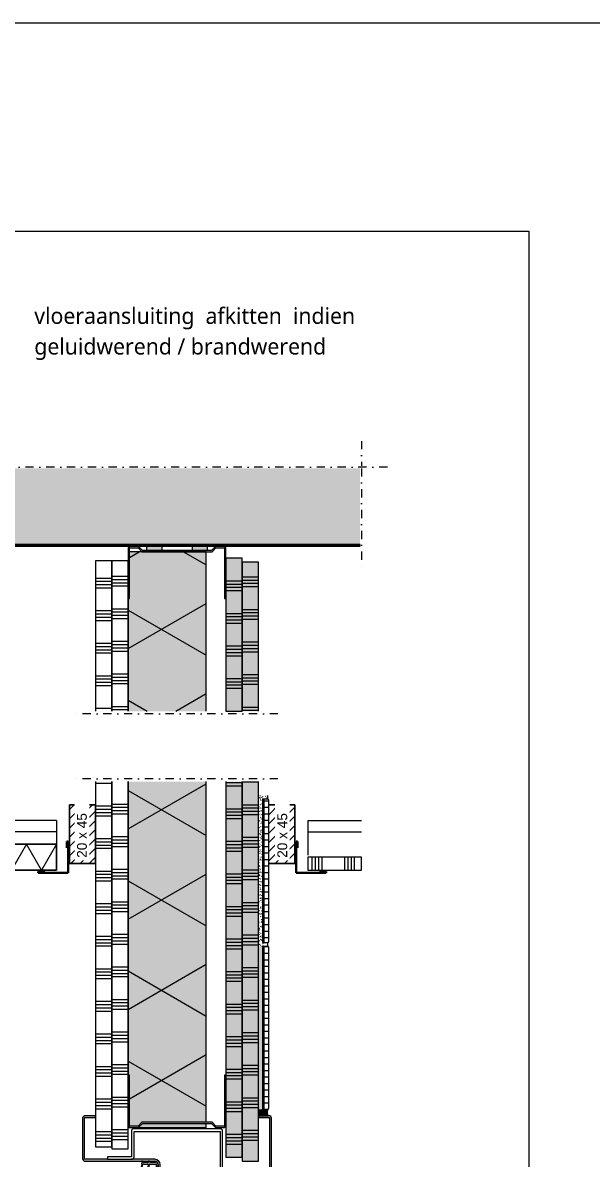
# Model space of a CAD drawing. Header units: millimetres. Extents: x -15087 to -10887, y 4459 to 7429.
# Drawn here: x -13426 to -12988, y 6556 to 7429 of the extents above; entities that cross this region are included whole.
import ezdxf

# ---------------------------------------------------------------- set-up
doc = ezdxf.new("R2010")
doc.units = ezdxf.units.MM
doc.linetypes.add('Dash dot', pattern=[15.875, 6.35, -4.7625, 0, -4.7625])
for name, color, linetype, lineweight in [('A-ANNO-NOTE', 131, 'Continuous', 18), ('A-DETL', 90, 'Continuous', 13), ('A-DETL-GENF', 92, 'Continuous', 18), ('G-ANNO-TEXT', 231, 'Continuous', 13)]:
    doc.layers.add(name, color=color, linetype=linetype, lineweight=lineweight)
doc.styles.add('Arial', font='arial.ttf', dxfattribs={"height": 7.5})
doc.styles.add('Segoe UI_3', font='segoeui.ttf', dxfattribs={"height": 12.5})
pattern_1 = [(117, (6720.847, 13244.68), (-3.0474614, 3.77829049), [0.16764, -7.982, 0.16764, -4.432, -1]), (117, (6720.847, 13244.68), (-3.0474614, 3.77829049), [-12.75, 0.16764, -0.83236]), (148, (6720.847, 13244.68), (-4.55814772, 1.66906841), [0.16764, -7.932, 0.16764, -8.032, -1]), (148, (6720.847, 13244.68), (-4.55814772, 1.66906841), [-16.3, 0.16764, -0.83236]), (171, (6720.847, 13244.68), (-4.84795408, -0.24462463), [0.16764, -7.832, 0.16764, -4.362, -1]), (171, (6720.847, 13244.68), (-4.84795408, -0.24462463), [-12.53, 0.16764, -0.83236])]
pattern_2 = [(117, (6833.847, 13244.68), (-3.0474614, 3.77829049), [0.16764, -7.982, 0.16764, -4.432, -1]), (117, (6833.847, 13244.68), (-3.0474614, 3.77829049), [-12.75, 0.16764, -0.83236]), (148, (6833.847, 13244.68), (-4.55814772, 1.66906841), [0.16764, -7.932, 0.16764, -8.032, -1]), (148, (6833.847, 13244.68), (-4.55814772, 1.66906841), [-16.3, 0.16764, -0.83236]), (171, (6833.847, 13244.68), (-4.84795408, -0.24462463), [0.16764, -7.832, 0.16764, -4.362, -1]), (171, (6833.847, 13244.68), (-4.84795408, -0.24462463), [-12.53, 0.16764, -0.83236])]

# ---------------------------------------------------------------- blocks, each defined once
blk = doc.blocks.new('42 isolatie - Type 1-V4-32_2 Binnenkozijnen - Staal')
at = {"layer": 'A-DETL-GENF'}
h = blk.add_hatch(color=256, dxfattribs=at)
h.paths.add_polyline_path([(442.24, 60.8), (439.24, 60.8), (439.24, 11.8), (442.24, 8.8), (442.24, 47.89)])
h.paths.add_polyline_path([(442.24, 1.8), (441.24, 0.8), (442.24, 0.8)])
h.paths.add_polyline_path([(441.24, 8.39), (438.24, 11.39), (438.24, 60.8), (176.65, 60.8), (176.65, 0.8), (402.24, 0.8), (402.24, 1.8), (441.24, 1.8)])
h.paths.add_polyline_path([(122.65, 60.8), (0.28, 60.8), (0.28, 1.8), (36.17, 1.8), (36.17, 0.8), (122.65, 0.8)])
at = {"layer": 'A-DETL-GENF', "lineweight": 13}
h = blk.add_hatch(dxfattribs=at)
h.set_pattern_fill('FP_5', color=256, style=0, pattern_type=2)
h.set_pattern_definition([(60, (0, 60.8), (-51.9615, 30), []), (120, (0, 60.8), (-51.9615, -30), [])])
h.paths.add_polyline_path([(442.24, 60.8), (439.24, 60.8), (439.24, 11.8), (442.24, 8.8), (442.24, 47.89)])
h.paths.add_polyline_path([(442.24, 1.8), (441.24, 0.8), (442.24, 0.8)])
h.paths.add_polyline_path([(441.24, 8.39), (438.24, 11.39), (438.24, 60.8), (176.65, 60.8), (176.65, 0.8), (402.24, 0.8), (402.24, 1.8), (441.24, 1.8)])
h.paths.add_polyline_path([(122.65, 60.8), (0.28, 60.8), (0.28, 1.8), (36.17, 1.8), (36.17, 0.8), (122.65, 0.8)])
at = {"layer": 'A-DETL-GENF'}
for p, q in [((122.65, 60.8), (0.28, 60.8)), ((0.28, 60.8), (0.28, 1.8)), ((122.65, 60.8), (0.28, 60.8)), ((0.28, 60.8), (0.28, 1.8)), ((438.24, 60.8), (176.65, 60.8)), ((438.24, 60.8), (176.65, 60.8)), ((442.24, 60.8), (439.24, 60.8)), ((442.24, 60.8), (439.24, 60.8)), ((442.24, 8.8), (442.24, 60.8)), ((442.24, 8.8), (442.24, 60.8)), ((0.28, 0.8), (7.24, 0.8)), ((0.28, 0.8), (7.24, 0.8)), ((7.24, 0.8), (36.17, 0.8)), ((36.17, 0.8), (122.65, 0.8)), ((176.65, 0.8), (402.24, 0.8)), ((402.24, 0.8), (441.24, 0.8)), ((441.24, 0.8), (442.24, 0.8)), ((442.24, 0.8), (442.24, 1.8)), ((442.24, 0.8), (442.24, 1.8))]:
    blk.add_line(p, q, dxfattribs=at)
blk = doc.blocks.new('40  gipsplaat - vochtbestendig D12_5-2957644-32_2 Binnenkozijnen - Staal')
at = {"layer": 'A-DETL-GENF'}
h = blk.add_hatch(color=256, dxfattribs=at)
h.paths.add_polyline_path([(460, 9.65), (460, 12.5), (171.48, 12.5), (171.48, 0), (460, 0)])
h.paths.add_polyline_path([(117.48, 12.5), (0, 12.5), (0, 0), (117.48, 0)])
at = {"layer": 'A-DETL-GENF', "lineweight": 13}
h = blk.add_hatch(dxfattribs=at)
h.set_pattern_fill('FP_10', color=256, style=0, pattern_type=2)
h.set_pattern_definition([(90, (7007.42, 13269.68), (-25, 1e-15), []), (90, (7004.92, 13269.68), (-25, 1e-15), []), (90, (7002.42, 13269.68), (-25, 1e-15), []), (90, (6999.92, 13269.68), (-25, 1e-15), [])])
h.paths.add_polyline_path([(460, 9.65), (460, 12.5), (171.48, 12.5), (171.48, 0), (460, 0)])
h.paths.add_polyline_path([(117.48, 12.5), (0, 12.5), (0, 0), (117.48, 0)])
at = {"layer": 'A-DETL-GENF'}
for p, q in [((3.07, 12.5), (0, 12.5)), ((0, 12.5), (0, 0)), ((3.07, 12.5), (0, 12.5)), ((0, 12.5), (0, 0)), ((117.48, 12.5), (3.07, 12.5)), ((460, 12.5), (171.48, 12.5)), ((460, 0), (460, 12.5)), ((460, 0), (460, 12.5)), ((0, 0), (31, 0)), ((31, 0), (117.48, 0)), ((31, 0), (117.48, 0)), ((171.48, 0), (397.07, 0)), ((171.48, 0), (397.07, 0)), ((397.07, 0), (436.07, 0)), ((436.07, 0), (460, 0)), ((436.07, 0), (460, 0))]:
    blk.add_line(p, q, dxfattribs=at)
blk = doc.blocks.new('40  gipsplaat - vochtbestendig D12_5-V5-32_2 Binnenkozijnen - Staal')
at = {"layer": 'A-DETL-GENF'}
h = blk.add_hatch(color=256, dxfattribs=at)
h.paths.add_polyline_path([(460, 12.5), (168.41, 12.5), (168.41, 0), (460, 0)])
h.paths.add_polyline_path([(114.41, 12.5), (0, 12.5), (0, 0), (114.41, 0)])
at = {"layer": 'A-DETL-GENF', "lineweight": 13}
h = blk.add_hatch(dxfattribs=at)
h.set_pattern_fill('FP_11', color=256, style=0, pattern_type=2)
h.set_pattern_definition([(90, (7004.347, 13257.18), (-25, 1e-15), []), (90, (7001.847, 13257.18), (-25, 1e-15), []), (90, (6999.347, 13257.18), (-25, 1e-15), []), (90, (6996.847, 13257.18), (-25, 1e-15), [])])
h.paths.add_polyline_path([(460, 12.5), (168.41, 12.5), (168.41, 0), (460, 0)])
h.paths.add_polyline_path([(114.41, 12.5), (0, 12.5), (0, 0), (114.41, 0)])
at = {"layer": 'A-DETL-GENF'}
for p, q in [((114.41, 12.5), (0, 12.5)), ((0, 12.5), (0, 0)), ((114.41, 12.5), (0, 12.5)), ((0, 12.5), (0, 0)), ((179, 12.5), (168.41, 12.5)), ((179, 12.5), (168.41, 12.5)), ((426.5, 12.5), (179, 12.5)), ((460, 12.5), (426.5, 12.5)), ((460, 12.5), (426.5, 12.5)), ((460, 0), (460, 12.5)), ((460, 0), (460, 12.5)), ((0, 0), (114.41, 0)), ((0, 0), (114.41, 0)), ((168.41, 0), (460, 0)), ((168.41, 0), (460, 0))]:
    blk.add_line(p, q, dxfattribs=at)
blk = doc.blocks.new('40  gipsplaat - D12_5-V6-32_2 Binnenkozijnen - Staal')
at = {"layer": 'A-DETL-GENF', "lineweight": 13}
h = blk.add_hatch(dxfattribs=at)
h.set_pattern_fill('FP_12', color=256, style=0, pattern_type=2)
h.set_pattern_definition([(270, (-6553.87, -13344.68), (25, 1e-15), []), (270, (-6551.37, -13344.68), (25, 1e-15), []), (270, (-6548.87, -13344.68), (25, 1e-15), []), (270, (-6546.37, -13344.68), (25, 1e-15), [])])
h.paths.add_polyline_path([(0, 0), (282.07, 0), (282.07, 12.5), (0, 12.5)])
h.paths.add_polyline_path([(336.07, 12.5), (336.07, 0), (451.48, 0), (451.48, 12.5), (400.74, 12.5)])
at = {"layer": 'A-DETL-GENF'}
for p, q in [((1.44, 12.5), (0, 12.5)), ((0, 12.5), (0, 0)), ((1.44, 12.5), (0, 12.5)), ((0, 12.5), (0, 0)), ((282.07, 12.5), (1.44, 12.5)), ((451.48, 12.5), (336.07, 12.5)), ((451.48, 0), (451.48, 12.5)), ((451.48, 0), (451.48, 12.5)), ((0, 0), (17.48, 0)), ((0, 0), (17.48, 0)), ((17.48, 0), (56.48, 0)), ((56.48, 0), (282.07, 0)), ((56.48, 0), (282.07, 0)), ((336.07, 0), (422.55, 0)), ((336.07, 0), (422.55, 0)), ((422.55, 0), (451.48, 0))]:
    blk.add_line(p, q, dxfattribs=at)
blk = doc.blocks.new('40  gipsplaat - D12_5-V7-32_2 Binnenkozijnen - Staal')
at = {"layer": 'A-DETL-GENF', "lineweight": 13}
h = blk.add_hatch(dxfattribs=at)
h.set_pattern_fill('FP_13', color=256, style=0, pattern_type=2)
h.set_pattern_definition([(270, (-6555.31, -13357.18), (25, 1e-15), []), (270, (-6552.81, -13357.18), (25, 1e-15), []), (270, (-6550.31, -13357.18), (25, 1e-15), []), (270, (-6547.81, -13357.18), (25, 1e-15), [])])
h.paths.add_polyline_path([(0, 0), (280.63, 0), (280.63, 12.5), (0, 12.5)])
h.paths.add_polyline_path([(334.63, 12.5), (334.63, 0), (450.04, 0), (450.04, 12.5), (399.3, 12.5)])
at = {"layer": 'A-DETL-GENF'}
for p, q in [((22.54, 12.5), (0, 12.5)), ((0, 12.5), (0, 0)), ((22.54, 12.5), (0, 12.5)), ((0, 12.5), (0, 0)), ((24.04, 12.5), (22.54, 12.5)), ((217.63, 12.5), (24.04, 12.5)), ((217.63, 12.5), (24.04, 12.5)), ((262.63, 12.5), (217.63, 12.5)), ((280.63, 12.5), (262.63, 12.5)), ((280.63, 12.5), (262.63, 12.5)), ((450.04, 12.5), (334.63, 12.5)), ((450.04, 12.5), (334.63, 12.5)), ((450.04, 0), (450.04, 12.5)), ((450.04, 0), (450.04, 12.5)), ((0, 0), (280.63, 0)), ((0, 0), (280.63, 0)), ((334.63, 0), (450.04, 0)), ((334.63, 0), (450.04, 0))]:
    blk.add_line(p, q, dxfattribs=at)
blk = doc.blocks.new('22 metalstud profiel - 75 mm hor-2069737-32_2 Binnenkozijnen - Staal')
at = {"layer": 'A-DETL-GENF'}
for points in [[(-36.5, -40), (-36.5, -1), (-29.91, -1), (-26.91, -4), (26.91, -4), (29.91, -1), (36.5, -1), (36.5, -40), (37.5, -40), (37.5, -1), (36.5, 0), (29.5, 0), (26.5, -3), (-26.5, -3), (-29.5, 0), (-36.5, 0), (-37.5, -1), (-37.5, -40)], [(-11.5, -3), (-11.5, 1), (-23.5, 1), (-23.5, -3)], [(23.5, -3), (23.5, 1), (11.5, 1), (11.5, -3)]]:
    blk.add_hatch(color=256, dxfattribs=at).paths.add_polyline_path(points)
for p, q in [((-36.5, 0), (-37.5, -1)), ((-29.5, 0), (-36.5, 0)), ((-26.5, -3), (-29.5, 0)), ((-23.5, 1), (-23.5, -3)), ((-11.5, -3), (-11.5, 1)), ((11.5, 1), (11.5, -3)), ((23.5, -3), (23.5, 1)), ((29.5, 0), (26.5, -3)), ((36.5, 0), (29.5, 0)), ((37.5, -1), (36.5, 0)), ((-37.5, -1), (-37.5, -40)), ((-36.5, -40), (-36.5, -1)), ((-36.5, -1), (-29.91, -1)), ((-29.91, -1), (-26.91, -4)), ((-26.91, -4), (26.91, -4)), ((26.5, -3), (-26.5, -3)), ((26.91, -4), (29.91, -1)), ((29.91, -1), (36.5, -1)), ((36.5, -1), (36.5, -40)), ((37.5, -40), (37.5, -1)), ((-37.5, -40), (-36.5, -40)), ((36.5, -40), (37.5, -40)), ((37.5, -40), (36.5, -40))]:
    blk.add_line(p, q, dxfattribs=at)
blk = doc.blocks.new('22 metalstud profiel - 75 mm hor-4394540-32_2 Binnenkozijnen - Staal')
at = {"layer": 'A-DETL-GENF'}
blk.add_hatch(color=256, dxfattribs=at).paths.add_polyline_path([(-29.5, 0), (-26.5, 3), (26.5, 3), (29.5, 0), (36.5, 0), (37.5, 1), (37.5, 40), (36.5, 40), (36.5, 1), (29.91, 1), (26.91, 4), (-26.91, 4), (-29.91, 1), (-36.5, 1), (-36.5, 40), (-37.5, 40), (-37.5, 1), (-36.5, 0)])
for p, q in [((-36.5, 40), (-37.5, 40)), ((-37.5, 40), (-37.5, 1)), ((-36.5, 1), (-36.5, 40)), ((36.5, 40), (36.5, 1)), ((37.5, 40), (36.5, 40)), ((37.5, 40), (36.5, 40)), ((37.5, 1), (37.5, 40)), ((-37.5, 1), (-36.5, 0)), ((-29.91, 1), (-36.5, 1)), ((-26.91, 4), (-29.91, 1)), ((-29.5, 0), (-26.5, 3)), ((26.91, 4), (-26.91, 4)), ((-26.5, 3), (26.5, 3)), ((26.5, 3), (29.5, 0)), ((29.91, 1), (26.91, 4)), ((36.5, 1), (29.91, 1)), ((36.5, 0), (37.5, 1)), ((-36.5, 0), (-29.5, 0)), ((29.5, 0), (36.5, 0))]:
    blk.add_line(p, q, dxfattribs=at)
blk = doc.blocks.new('23 vloerweergave - 23 DI vloerweergave s e-2127734-32_2 Binnenkozijnen - Staal')
at = {"layer": 'A-DETL-GENF', "linetype": 'Dash dot'}
blk.add_hatch(color=256, dxfattribs=at).paths.add_polyline_path([(149, 0), (149, 59), (-149, 59), (-149, 0)])
for p, q in [((-150, 80), (-150, -14.58)), ((150, 80), (150, 61)), ((-151, 60), (-170, 60)), ((170, 60), (-149, 60)), ((150, 59), (150, -20)), ((-150, -15), (-150, -20))]:
    blk.add_line(p, q, dxfattribs=at)
at = {"layer": 'A-DETL-GENF', "lineweight": 50}
blk.add_line((-149, 0), (149, 0), dxfattribs=at)
blk = doc.blocks.new('00 afbreeklijn 2 s l - breed 50-2324431-32_2 Binnenkozijnen - Staal')
at = {"layer": 'A-DETL-GENF', "linetype": 'Dash dot'}
for p, q in [((140, 50), (-15, 50)), ((140, 0), (-15, 0))]:
    blk.add_line(p, q, dxfattribs=at)
blk = doc.blocks.new('32 stalen kozijn kierdichting - 50x125 sp 15x48-V12-32_2 Binnenkozijnen - Staal')
at = {"layer": 'A-DETL-GENF', "lineweight": 13}
blk.add_hatch(color=256, dxfattribs=at).paths.add_polyline_path([(50, 70.5), (49.93, 71.02), (49.73, 71.5), (49.41, 71.91), (49, 72.23), (48.52, 72.43), (48, 72.5), (2, 72.5), (1.48, 72.43), (1, 72.23), (0.59, 71.91), (0.27, 71.5), (0.07, 71.02), (0, 70.5), (0, 62.5), (1.5, 62.5), (1.5, 71), (48.5, 71), (48.5, -23), (45.79, -23), (46.72, -17.71), (46.77, -16.71), (46.57, -15.73), (46.14, -14.83), (45.5, -14.07), (44.69, -13.49), (43.76, -13.12), (42.77, -13), (37.49, -13), (36.46, -13.14), (35.4, -13.61), (34.67, -14.17), (34.04, -15), (33.64, -15.96), (33.5, -17), (33.5, -71), (1.5, -71), (1.5, -62.5), (0, -62.5), (0, -70.5), (0.07, -71.02), (0.27, -71.5), (0.59, -71.91), (1, -72.23), (1.48, -72.43), (2, -72.5), (33, -72.5), (33.52, -72.43), (34, -72.23), (34.41, -71.91), (34.73, -71.5), (34.93, -71.02), (35, -70.5), (35.03, -16.82), (35.13, -16.26), (35.4, -15.68), (35.8, -15.19), (36.3, -14.82), (36.88, -14.59), (37.53, -14.5), (42.79, -14.5), (43.41, -14.58), (43.98, -14.8), (44.49, -15.17), (44.89, -15.64), (45.15, -16.2), (45.27, -16.88), (45.25, -17.43), (44.41, -22.15), (44.43, -22.85), (44.49, -23.14), (44.7, -23.59), (45.02, -23.97), (45.57, -24.31), (46.02, -24.45), (46.38, -24.5), (48.02, -24.5), (48.52, -24.43), (49, -24.23), (49.41, -23.91), (49.73, -23.5), (49.93, -23.02), (50, -22.5), (50, 9.59)])
h = blk.add_hatch(color=256, dxfattribs=at)
h.paths.add_polyline_path([(48.96, -24.93), (48.89, -24.5), (47.83, -24.5), (47.24, -24.68), (46.62, -24.72), (45.89, -24.55), (45.46, -24.35), (44.97, -23.96), (44.6, -23.47), (44.35, -22.9), (44.07, -16.81), (44.85, -17.07), (45.14, -16.95), (45.21, -16.8), (45.21, -16.72), (45.05, -16.46), (41.39, -15.03), (37.5, -14.59), (36.88, -14.67), (36.3, -14.9), (35.8, -15.27), (35.4, -15.75), (35.13, -16.31), (35.01, -16.92), (36.07, -16.57), (36.07, -20.44), (35.04, -21.23), (35.04, -22.03), (36.07, -22.05), (36.07, -25.42), (35, -26.23), (35, -27.23), (35.6, -26.96), (36.25, -26.85), (36.91, -26.91), (44.03, -28.5), (45.48, -28.5), (46.41, -28.2), (47.25, -27.72), (47.97, -27.06), (48.54, -26.26), (48.93, -25.37)])
h.paths.add_polyline_path([(47.51, -26.01), (47.46, -26.18), (46.91, -26.83), (46.21, -27.32), (45.41, -27.61), (44.56, -27.69), (37.43, -26.09), (37.2, -25.82), (37.12, -25.48), (37.14, -22.53), (37.27, -22.28), (37.49, -22.13), (37.77, -22.1), (43.24, -22.85), (43.42, -23.59), (43.76, -24.27), (44.25, -24.85), (44.87, -25.3), (45.57, -25.59), (46.33, -25.71), (47.27, -25.65), (47.42, -25.75), (47.51, -25.91)])
h.paths.add_polyline_path([(43.25, -21.26), (43.2, -21.5), (43.04, -21.68), (42.81, -21.77), (42.69, -21.77), (37.47, -21.04), (37.26, -20.88), (37.14, -20.65), (37.12, -20.52), (37.14, -16.18), (37.27, -15.96), (37.49, -15.83), (37.62, -15.81), (40.1, -15.91), (42.71, -16.49), (42.98, -16.75), (43.09, -17.11)])
at = {"layer": 'A-DETL-GENF'}
for p, q in [((0, 70.5), (0, 70)), ((1.5, 62.5), (1.5, 71)), ((1.5, 71), (48.5, 71)), ((48, 72.5), (2, 72.5)), ((48.5, 71), (48.5, 52.5)), ((50, -22.5), (50, 70.5)), ((0, 62.5), (1.5, 62.5)), ((48.5, 35), (48.5, -23)), ((33.5, -17), (33.5, -35)), ((35, -21.23), (35, -17.03)), ((42.77, -13), (37.5, -13)), ((37.53, -14.5), (42.79, -14.5)), ((45.25, -17.43), (44.41, -22.15)), ((35, -26.23), (35, -22.03)), ((45.79, -23), (46.72, -17.71)), ((48.5, -23), (45.79, -23)), ((46.38, -24.5), (47.83, -24.5)), ((35, -70.5), (35, -27.23)), ((44.03, -28.5), (45.48, -28.5)), ((33.5, -53.48), (33.5, -71)), ((1.5, -62.5), (0, -62.5)), ((0, -62.5), (0, -70.5)), ((1.5, -71), (1.5, -62.5)), ((33.5, -71), (1.5, -71)), ((2, -72.5), (33, -72.5))]:
    blk.add_line(p, q, dxfattribs=at)
at = {"layer": 'A-DETL-GENF', "lineweight": 13}
for p, q in [((48.5, 52.5), (46.5, 52.5)), ((46.5, 52.5), (46.5, 35)), ((48.5, 35), (48.5, 52.5)), ((46.5, 35), (12, 35)), ((10, 33), (10, -33)), ((12.03, -33), (12.03, 33)), ((12.03, 33), (46.5, 33)), ((35.01, -16.92), (36.07, -16.57)), ((36.07, -16.57), (36.07, -20.44)), ((37.12, -20.52), (37.12, -16.31)), ((43.09, -17.11), (43.25, -21.26)), ((44.35, -22.9), (44.07, -16.81)), ((44.07, -16.81), (44.85, -17.07)), ((36.07, -25.42), (35, -26.23)), ((36.07, -20.44), (35.04, -21.23)), ((35.04, -21.23), (35.04, -22.03)), ((35.04, -22.03), (36.07, -22.05)), ((36.07, -22.05), (36.07, -25.42)), ((37.12, -25.48), (37.12, -22.66)), ((44.56, -27.69), (37.58, -26.17)), ((42.69, -21.77), (37.6, -21.07)), ((37.77, -22.1), (43.24, -22.85)), ((48.89, -24.5), (47.83, -24.5)), ((31.5, -33), (12.03, -33)), ((35, -26.23), (35, -27.23)), ((36.91, -26.91), (44.03, -28.5)), ((12, -35), (31.5, -35)), ((31.5, -35), (31.5, -53.48)), ((33.5, -53.48), (33.5, -35)), ((31.5, -53.48), (33.5, -53.48))]:
    blk.add_line(p, q, dxfattribs=at)
at = {"layer": 'A-DETL-GENF'}
for centre, radius, start, end in [((2, 70.5), 2, 90, 180), ((48, 70.5), 2, 360, 90), ((37.5, -17), 4, 90, 180), ((37.53, -17.03), 2.53, 177.44164, 180), ((37.53, -17.12), 2.53, 90.7459, 175.47521), ((37.53, -17.03), 2.53, 90, 165), ((42.77, -17.01), 4.01, 350, 90), ((42.79, -17), 2.5, 350, 90), ((46.38, -22.5), 2, 170, 198.57143), ((46.38, -22.5), 2, 227.14286, 270), ((48, -22.5), 2, 270, 360), ((2, -70.5), 2, 180, 270), ((33, -70.5), 2, 270, 0)]:
    blk.add_arc(centre, radius, start, end, dxfattribs=at)
at = {"layer": 'A-DETL-GENF', "lineweight": 13}
for centre, radius, start, end in [((12, 33), 2, 90, 180), ((46.5, 35), 2, 270, 360), ((37.62, -16.31), 0.5, 90.13868, 180), ((37.7, -29.84), 15.27, 61.21745, 90.7459), ((38.25, -31.05), 15.26, 73.67048, 92.37246), ((42.33, -17.14), 0.763, 2.23949, 73.67048), ((44.89, -16.74), 0.329, 263.93702, 60.45347), ((37.68, -20.52), 0.559, 180, 262.06047), ((37.69, -22.66), 0.569, 82.18503, 180), ((37.87, -25.48), 0.75, 180, 247.12319), ((42.76, -21.28), 0.49, 261.3413, 2.23949), ((46.44, -22.49), 3.21, 186.43337, 281.65663), ((46.79, -22.19), 2.53, 196.2464, 294.40165), ((44.7, -24.42), 3.28, 267.50726, 327.38116), ((44.56, -24.03), 4.57, 281.58473, 342.92959), ((47.16, -25.99), 0.356, 327.38116, 101.65663), ((47.28, -25), 1.69, 347.30521, 17.18047), ((12, -33), 2, 180, 270), ((31.5, -35), 2, 360, 90), ((36.35, -29.48), 2.63, 77.76858, 120.96171)]:
    blk.add_arc(centre, radius, start, end, dxfattribs=at)
blk = doc.blocks.new('45 verlaagd plafond - gipsvinyl-2844613-32_2 Binnenkozijnen - Staal')
at = {"layer": 'A-DETL-GENF', "lineweight": 13}
h = blk.add_hatch(dxfattribs=at)
h.set_pattern_fill('FP_24', color=256, style=0, pattern_type=2)
h.set_pattern_definition([(45, (13236.68, -6777.94), (-3.5355339, 3.5355339), [])])
h.paths.add_polyline_path([(20, 5), (20, 50), (0, 50), (0, 5)])
h = blk.add_hatch(dxfattribs=at)
h.set_pattern_fill('FP_25', color=256, style=0, pattern_type=2)
h.set_pattern_definition([(90, (13246.68, -6777.94), (-25, 1e-15), []), (90, (13249.18, -6777.94), (-25, 1e-15), []), (90, (13251.68, -6777.94), (-25, 1e-15), []), (90, (13254.18, -6777.94), (-25, 1e-15), [])])
h.paths.add_polyline_path([(71, 0), (71, 10), (30, 10), (30, 0)])
at = {"layer": 'A-DETL-GENF', "lineweight": 25}
for p, q in [((20, 50), (0, 50)), ((20, 5), (20, 50)), ((0, 5), (20, 5))]:
    blk.add_line(p, q, dxfattribs=at)
at = {"layer": 'A-DETL-GENF', "lineweight": 13}
for p, q in [((30, 38), (71, 38)), ((30, 38), (30, 11.48)), ((30, 29.48), (71, 29.48))]:
    blk.add_line(p, q, dxfattribs=at)
at = {"layer": 'A-DETL-GENF', "lineweight": 35}
for p, q in [((21, 22), (21, -2)), ((21, 22), (21.99, 22)), ((21.99, 22), (21.99, 17)), ((21, -2), (44, -2)), ((44, -1.01), (39, -1.01)), ((44, -2), (44, -1.01))]:
    blk.add_line(p, q, dxfattribs=at)
at = {"layer": 'A-DETL-GENF'}
for p, q in [((71, 10), (30, 10)), ((30, 10), (30, 0)), ((71, 0), (71, 10)), ((30, 0), (71, 0))]:
    blk.add_line(p, q, dxfattribs=at)
blk = doc.blocks.new('45 verlaagd plafond - minerale wol-V13-32_2 Binnenkozijnen - Staal')
at = {"layer": 'A-DETL-GENF', "lineweight": 13}
h = blk.add_hatch(dxfattribs=at)
h.set_pattern_fill('FP_26', color=256, style=0, pattern_type=2)
h.set_pattern_definition([(225, (-13369.68, 6777.94), (3.5355339, -3.5355339), [])])
h.paths.add_polyline_path([(3.02, -5), (0, -5), (0, -50), (20, -50), (20, -5)])
at = {"layer": 'A-DETL-GENF', "lineweight": 35}
for p, q in [((21, -22), (21, 2)), ((21, 2), (44, 2)), ((44, 1.01), (39, 1.01)), ((44, 2), (44, 1.01)), ((21.99, -22), (21.99, -17)), ((21, -22), (21.99, -22))]:
    blk.add_line(p, q, dxfattribs=at)
at = {"layer": 'A-DETL-GENF'}
for p, q in [((96, 0), (30, 0)), ((96, -20), (96, 0)), ((30, 0), (30, -20)), ((30, -20), (96, -20))]:
    blk.add_line(p, q, dxfattribs=at)
at = {"layer": 'A-DETL-GENF', "lineweight": 13}
for p, q in [((30, 0), (96, 0)), ((30, -20), (41.55, 0)), ((41.55, 0), (53.09, -20)), ((53.09, -20), (64.64, 0)), ((64.64, 0), (76.19, -20)), ((76.19, -20), (87.74, 0)), ((96, 0), (87.74, 0)), ((96, -14.32), (87.74, 0)), ((96, 0), (96, -20)), ((96, 0), (96, -14.32)), ((30, -20), (30, 0)), ((30, -38), (30, -20)), ((96, -20), (30, -20)), ((30, -29.48), (96, -29.48)), ((30, -38), (96, -38))]:
    blk.add_line(p, q, dxfattribs=at)
at = {"layer": 'A-DETL-GENF', "lineweight": 25}
for p, q in [((20, -5), (0, -5)), ((0, -5), (0, -50)), ((20, -50), (20, -5)), ((0, -50), (20, -50))]:
    blk.add_line(p, q, dxfattribs=at)
blk = doc.blocks.new('30 kitvoeg - holle kitvoeg-4456965-32_2 Binnenkozijnen - Staal')
at = {"layer": 'A-DETL-GENF'}
blk.add_hatch(color=256, dxfattribs=at).paths.add_polyline_path([(5, 7.5), (0, 7.5), (0, 0), (1.67, 0.44), (3.33, 0.44), (5, 0), (5, 4.5)])
for p, q in [((0, 7.5), (0, 0)), ((5, 7.5), (0, 7.5)), ((5, 0), (5, 0.24))]:
    blk.add_line(p, q, dxfattribs=at)
blk.add_open_spline([(0, 0), (0.56, 0.22), (1.67, 0.52), (3.33, 0.52), (4.44, 0.22), (5, 0)], degree=3, dxfattribs=at)
blk = doc.blocks.new('42 wandtegel - tegel-V25-32_2 Binnenkozijnen - Staal')
at = {"layer": 'A-DETL-GENF', "lineweight": 13}
h = blk.add_hatch(dxfattribs=at)
h.set_pattern_fill('FP_49', color=256, style=0, pattern_type=2)
h.set_pattern_definition(pattern_1)
h.paths.add_polyline_path([(1.5, 0), (1.5, 7), (0, 6.89), (-1.5, 7), (-1.5, 0)])
h = blk.add_hatch(dxfattribs=at)
h.set_pattern_fill('FP_50', color=256, style=0, pattern_type=2)
h.set_pattern_definition([(90, (6720.847, 13244.68), (-5, 3e-16), []), (180, (6720.847, 13244.68), (-6e-16, -5), [])])
h.paths.add_polyline_path([(126.5, 7), (126.47, 7.26), (126.37, 7.5), (126.21, 7.71), (126, 7.87), (125.76, 7.97), (125.5, 8), (2.24, 7.97), (2, 7.87), (1.79, 7.71), (1.63, 7.5), (1.53, 7.26), (1.5, 7), (1.5, 3), (126.5, 3)])
h = blk.add_hatch(dxfattribs=at)
h.set_pattern_fill('FP_49', color=256, style=0, pattern_type=2)
h.set_pattern_definition(pattern_1)
h.paths.add_polyline_path([(126.5, 3), (1.5, 3), (1.5, 0), (126.5, 0)])
at = {"layer": 'A-DETL-GENF'}
for p, q in [((1.5, 7), (1.5, 3)), ((1.5, 3), (126.5, 3)), ((125.5, 8), (2.5, 8)), ((126.5, 3), (126.5, 7))]:
    blk.add_line(p, q, dxfattribs=at)
for centre, radius, start, end in [((0, 16.8), 9.91, 261.29599, 278.70401), ((2.5, 7), 1, 90, 180), ((125.5, 7), 1, 360, 90)]:
    blk.add_arc(centre, radius, start, end, dxfattribs=at)
blk = doc.blocks.new('42 wandtegel - tegel-4982368-32_2 Binnenkozijnen - Staal')
at = {"layer": 'A-DETL-GENF', "lineweight": 13}
h = blk.add_hatch(dxfattribs=at)
h.set_pattern_fill('FP_51', color=256, style=0, pattern_type=2)
h.set_pattern_definition(pattern_2)
h.paths.add_polyline_path([(1.5, 0), (1.5, 7), (0, 6.89), (-1.5, 7), (-1.5, 0)])
h = blk.add_hatch(dxfattribs=at)
h.set_pattern_fill('FP_52', color=256, style=0, pattern_type=2)
h.set_pattern_definition([(90, (6833.847, 13244.68), (-5, 3e-16), []), (180, (6833.847, 13244.68), (-6e-16, -5), [])])
h.paths.add_polyline_path([(111.5, 7), (111.47, 7.26), (111.37, 7.5), (111.21, 7.71), (111, 7.87), (110.76, 7.97), (110.5, 8), (2.24, 7.97), (2, 7.87), (1.79, 7.71), (1.63, 7.5), (1.53, 7.26), (1.5, 7), (1.5, 3), (111.5, 3)])
h = blk.add_hatch(dxfattribs=at)
h.set_pattern_fill('FP_51', color=256, style=0, pattern_type=2)
h.set_pattern_definition(pattern_2)
h.paths.add_polyline_path([(111.5, 0), (111.5, 3), (1.5, 3), (1.5, 0), (110.5, 0)])
at = {"layer": 'A-DETL-GENF'}
for p, q in [((1.5, 7), (1.5, 3)), ((1.5, 3), (111.5, 3)), ((110.5, 8), (2.5, 8)), ((111.5, 3), (111.5, 7))]:
    blk.add_line(p, q, dxfattribs=at)
for centre, radius, start, end in [((0, 16.8), 9.91, 261.29599, 278.70401), ((2.5, 7), 1, 90, 180), ((110.5, 7), 1, 360, 90)]:
    blk.add_arc(centre, radius, start, end, dxfattribs=at)

msp = doc.modelspace()

# ---------------------------------------------------------------- linework, layer by layer
at = {"layer": 'A-DETL', "lineweight": 18}
for p, q in [((-15087.1, 7428.63), (-10887.1, 7428.63)), ((-15037.1, 7268.63), (-13037.1, 7268.63)), ((-13037.1, 7268.63), (-13037.1, 5993.63))]:
    msp.add_line(p, q, dxfattribs=at)

# ---------------------------------------------------------------- block references
at = {"layer": 'A-DETL-GENF', "linetype": 'Dash dot'}
for name, p in [('23 vloerweergave - 23 DI vloerweergave s e-2127734-32_2 Binnenkozijnen - Staal', (-13315.68, 7027.42)), ('00 afbreeklijn 2 s l - breed 50-2324431-32_2 Binnenkozijnen - Staal', (-13369.68, 6847.94))]:
    msp.add_blockref(name, p, dxfattribs=at)
at = {"layer": 'A-DETL-GENF'}
for name, p in [('22 metalstud profiel - 75 mm hor-2069737-32_2 Binnenkozijnen - Staal', (-13307.18, 7026.42)), ('45 verlaagd plafond - gipsvinyl-2844613-32_2 Binnenkozijnen - Staal', (-13236.68, 6777.94)), ('22 metalstud profiel - 75 mm hor-4394540-32_2 Binnenkozijnen - Staal', (-13307.18, 6580.35))]:
    msp.add_blockref(name, p, dxfattribs=at)
for name, p, rotation in [('42 isolatie - Type 1-V4-32_2 Binnenkozijnen - Staal', (-13345.48, 7022.59), 269.9999999999998), ('40  gipsplaat - vochtbestendig D12_5-2957644-32_2 Binnenkozijnen - Staal', (-13269.68, 7017.42), 269.9999999999994), ('40  gipsplaat - D12_5-V7-32_2 Binnenkozijnen - Staal', (-13357.18, 6565.31), 89.99999999999952), ('40  gipsplaat - D12_5-V6-32_2 Binnenkozijnen - Staal', (-13344.68, 6563.87), 89.99999999999945), ('40  gipsplaat - vochtbestendig D12_5-V5-32_2 Binnenkozijnen - Staal', (-13257.18, 7014.35), 269.9999999999994), ('42 wandtegel - tegel-4982368-32_2 Binnenkozijnen - Staal', (-13244.68, 6833.85), 270.0000000000009), ('42 wandtegel - tegel-V25-32_2 Binnenkozijnen - Staal', (-13244.68, 6720.85), 270.0000000000009), ('30 kitvoeg - holle kitvoeg-4456965-32_2 Binnenkozijnen - Staal', (-13237.18, 6589.35), 90.0000000000009)]:
    msp.add_blockref(name, p, dxfattribs=dict(at, rotation=rotation))
at = {"layer": 'A-DETL-GENF', "lineweight": 35, "rotation": 180}
msp.add_blockref('45 verlaagd plafond - minerale wol-V13-32_2 Binnenkozijnen - Staal', (-13369.68, 6777.94), dxfattribs=at)
at = {"layer": 'A-DETL-GENF', "lineweight": 13, "rotation": 269.9999999999995}
msp.add_blockref('32 stalen kozijn kierdichting - 50x125 sp 15x48-V12-32_2 Binnenkozijnen - Staal', (-13307.18, 6589.35), dxfattribs=at)

# ---------------------------------------------------------------- texts
at = {"layer": 'G-ANNO-TEXT', "color": 7, "char_height": 12.5, "attachment_point": 1, "style": 'Segoe UI_3'}
for s, insert, width in [('vloeraansluiting  afkitten  indien ', (-13416.75, 7209.84), 307.0463), ('geluidwerend / brandwerend  ', (-13416.75, 7186.36), 284.5991)]:
    msp.add_mtext(s, dxfattribs=dict(at, insert=insert, width=width))

# ---------------------------------------------------------------- next in the draw order: texts
at = {"layer": 'A-ANNO-NOTE', "lineweight": 13, "char_height": 7.5, "width": 41.6877, "attachment_point": 1, "rotation": 90, "style": 'Arial', "bg_fill": 3, "box_fill_scale": 1.25, "bg_fill_color": 9, "bg_fill_true_color": 13158600, "bg_fill_transparency": 0}
for insert in [(-13383.96, 6787.35), (-13230.11, 6787.35)]:
    msp.add_mtext('20 x 45', dxfattribs=dict(at, insert=insert))

doc.saveas('drawing.dxf')
